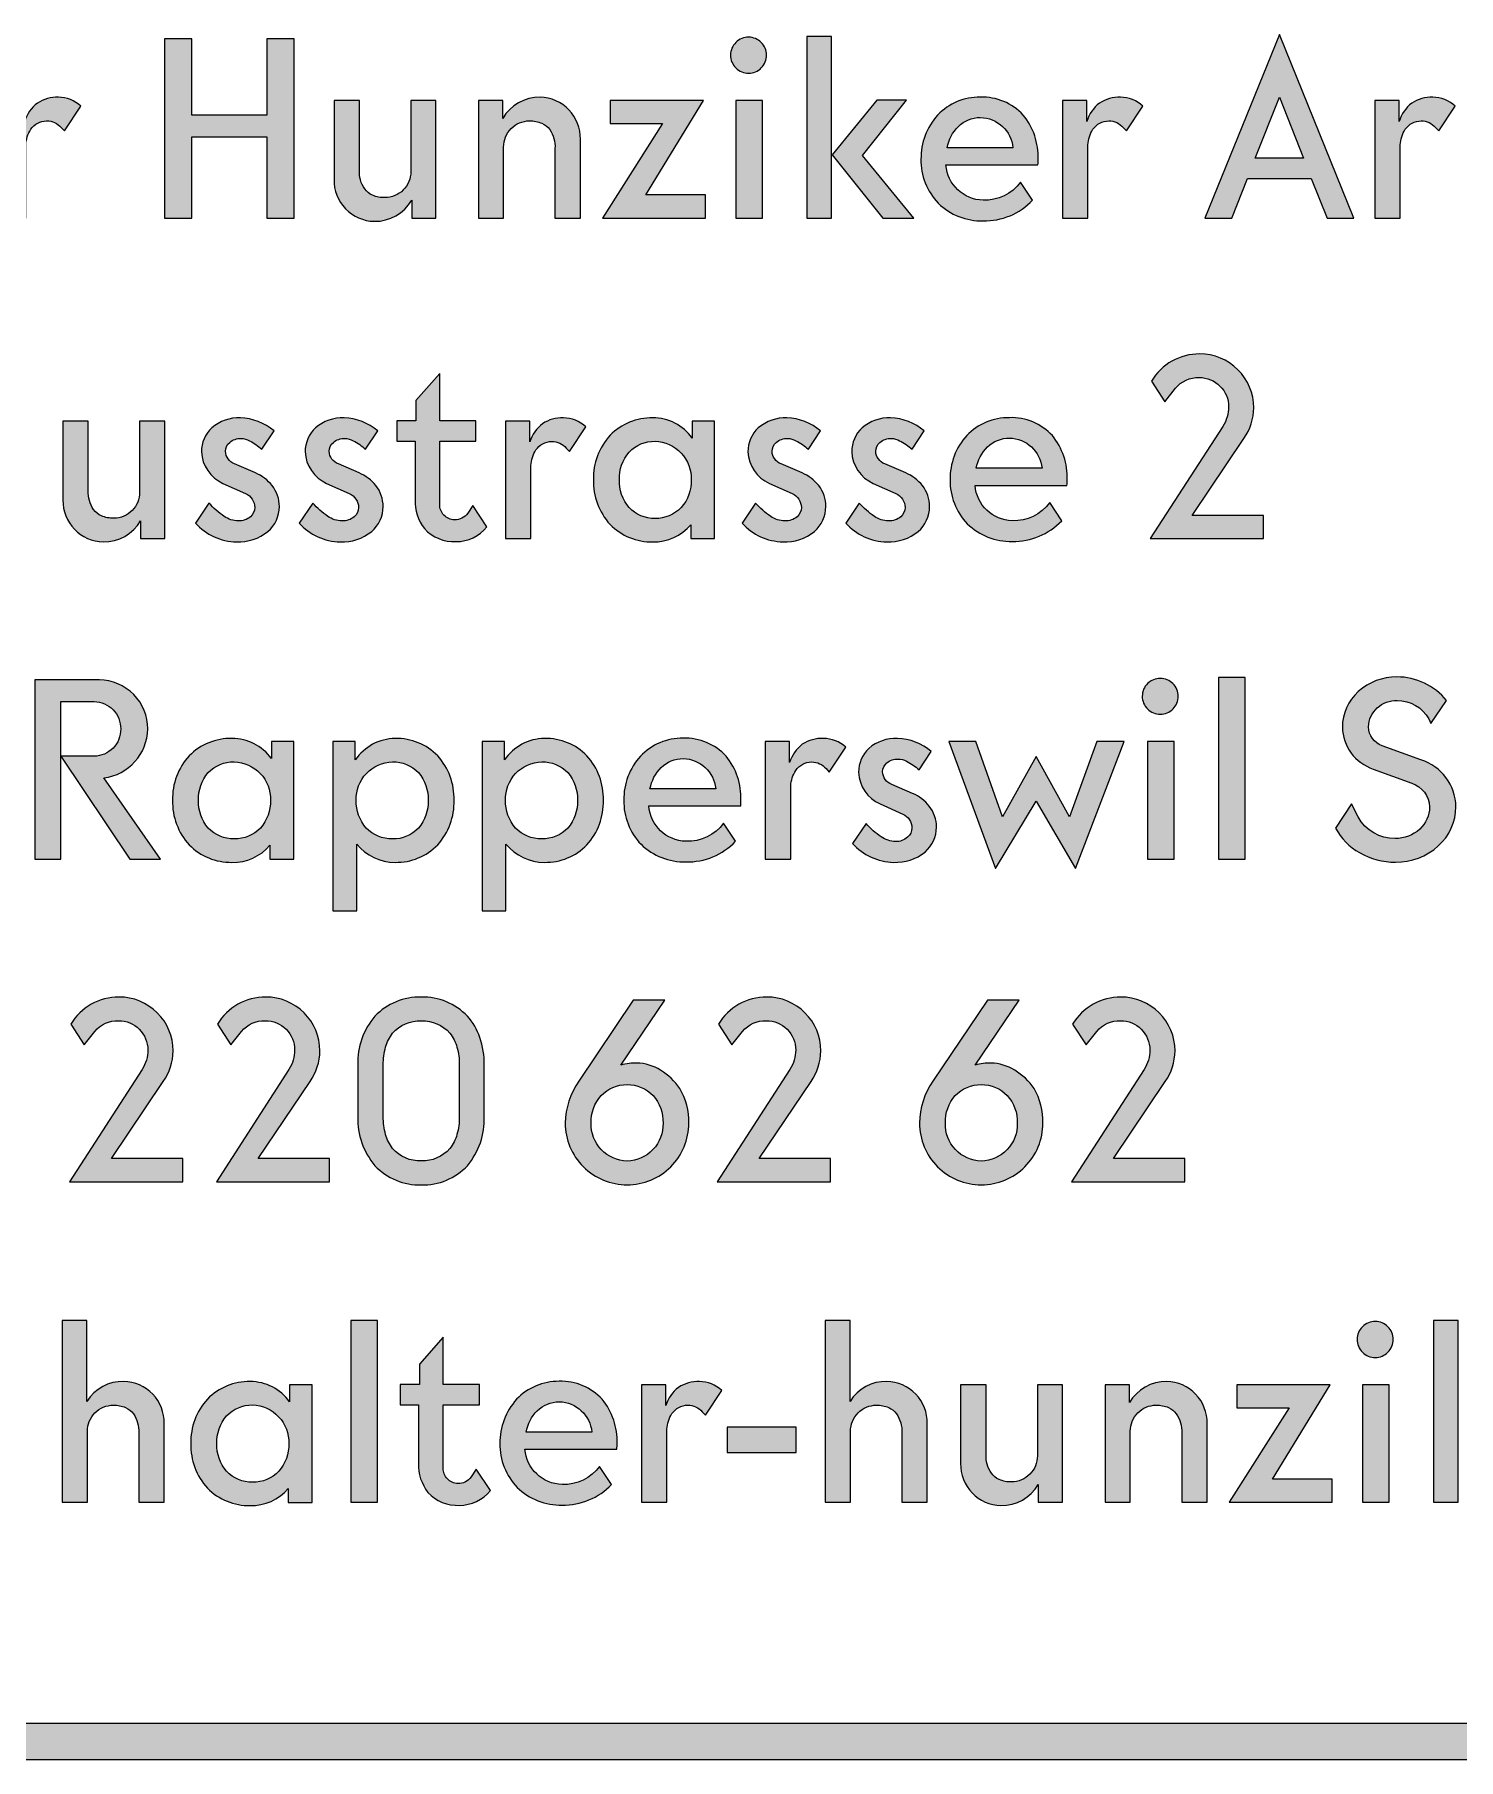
# Model space of a CAD drawing. Header units: metres. Extents: x -163 to 276, y -152 to 153.
# Drawn here: x 275.57568 to 275.59157, y -151.97822 to -151.95897 of the extents above; entities that cross this region are included whole.
import ezdxf

# ---------------------------------------------------------------- set-up
doc = ezdxf.new("R2010")
doc.units = ezdxf.units.M
doc.header["$MEASUREMENT"] = 0
doc.layers.add('P11_Plankopf_Ausführung_AF_4_800 Plankopf', color=7, linetype='Continuous')

msp = doc.modelspace()

# ---------------------------------------------------------------- hatches: boundary and pattern name
at = {"layer": 'P11_Plankopf_Ausführung_AF_4_800 Plankopf', "linetype": 'Continuous', "lineweight": 0, "true_color": 0x000000}
for points in [[(275.577436, -151.960117), (275.578272, -151.960117), (275.578272, -151.961022), (275.578576, -151.961022), (275.578576, -151.959022), (275.578272, -151.959022), (275.578272, -151.959874), (275.577436, -151.959874), (275.577436, -151.959022), (275.577131, -151.959022), (275.577131, -151.961022), (275.577436, -151.961022)], [(275.583649, -151.959004, 0.414214), (275.583447, -151.959203, 0.414214), (275.583649, -151.959405, 0.414214), (275.583848, -151.959203, 0.414214)], [(275.5843, -151.958994), (275.5843, -151.961022), (275.584574, -151.961022), (275.584574, -151.958994)], [(275.575977, -151.960012), (275.576013, -151.96005), (275.576197, -151.959774, 0.187644), (275.575946, -151.959674, 0.155851), (275.575712, -151.959739, 0.152626), (275.57557, -151.959943), (275.57557, -151.95971), (275.575299, -151.95971), (275.575299, -151.961022), (275.575583, -151.961022), (275.575583, -151.960206, -0.131458), (275.575639, -151.960031, -0.249553), (275.575815, -151.959937, -0.22316)], [(275.579306, -151.95971), (275.579022, -151.95971), (275.579022, -151.96059, 0.414214), (275.579472, -151.961058, 0.270121), (275.579889, -151.960822), (275.579889, -151.961022), (275.58016, -151.961022), (275.58016, -151.95971), (275.579879, -151.95971), (275.579879, -151.960503, -0.414214), (275.57959, -151.960794, -0.108134), (275.579452, -151.960767, -0.124421), (275.579365, -151.960697, -0.16261), (275.579306, -151.960487)], [(275.581488, -151.961022), (275.581772, -151.961022), (275.581772, -151.960142, 0.414214), (275.581322, -151.959674, 0.270121), (275.580905, -151.959909), (275.580905, -151.95971), (275.580634, -151.95971), (275.580634, -151.961022), (275.580915, -151.961022), (275.580915, -151.960229, -0.414214), (275.581204, -151.959937, -0.108134), (275.581341, -151.959964, -0.124421), (275.581429, -151.960034, -0.16261), (275.581488, -151.960244)], [(275.582103, -151.95971), (275.582103, -151.959968), (275.582689, -151.959968), (275.582018, -151.961022), (275.583169, -151.961022), (275.583169, -151.960764), (275.582502, -151.960764), (275.583146, -151.95971)], [(275.583805, -151.95971), (275.583506, -151.95971), (275.583506, -151.961022), (275.583805, -151.961022)], [(275.585492, -151.961022), (275.584919, -151.960324), (275.585412, -151.959707), (275.58508, -151.959707), (275.584581, -151.960316), (275.585146, -151.961022)], [(275.587829, -151.960012), (275.587865, -151.96005), (275.588049, -151.959774, 0.187644), (275.587798, -151.959674, 0.155851), (275.587564, -151.959739, 0.152626), (275.587422, -151.959943), (275.587422, -151.95971), (275.587151, -151.95971), (275.587151, -151.961022), (275.587435, -151.961022), (275.587435, -151.960206, -0.131458), (275.587491, -151.960031, -0.249553), (275.587668, -151.959937, -0.22316)], [(275.591314, -151.960012), (275.591349, -151.96005), (275.591534, -151.959774, 0.187644), (275.591283, -151.959674, 0.155934), (275.591049, -151.959739, 0.152543), (275.590907, -151.959943), (275.590907, -151.95971), (275.590636, -151.95971), (275.590636, -151.961022), (275.59092, -151.961022), (275.59092, -151.960206, -0.131458), (275.590976, -151.960031, -0.249553), (275.591153, -151.959937, -0.22316)], [(275.588143, -151.962842), (275.588294, -151.963072), (275.588411, -151.962921, -0.232908), (275.588677, -151.962801, -0.414214), (275.589005, -151.963128, -0.141578), (275.588941, -151.963346), (275.58813, -151.964599), (275.589393, -151.964599), (275.589393, -151.96434), (275.588598, -151.96434), (275.589176, -151.963481, 0.146167), (275.589286, -151.963139, 0.414214), (275.588682, -151.962538, 0.26675)], [(275.580729, -151.964466), (275.580571, -151.964228), (275.580515, -151.964315, -0.253234), (275.580366, -151.964389, -0.414214), (275.580202, -151.964218), (275.580202, -151.963512), (275.580606, -151.963512), (275.580606, -151.963284), (275.580202, -151.963284), (275.580202, -151.962755), (275.579936, -151.963057), (275.579936, -151.963284), (275.579722, -151.963284), (275.579722, -151.963512), (275.579926, -151.963512), (275.579926, -151.964164, 0.176378), (275.580031, -151.964487, 0.221643), (275.580384, -151.964632, 0.226725)], [(275.57628, -151.963287), (275.575997, -151.963287), (275.575997, -151.964167, 0.414214), (275.576447, -151.964635, 0.270121), (275.576864, -151.964399), (275.576864, -151.964599), (275.577135, -151.964599), (275.577135, -151.963287), (275.576853, -151.963287), (275.576853, -151.96408, -0.414214), (275.576565, -151.964371, -0.108134), (275.576427, -151.964345, -0.124421), (275.57634, -151.964275, -0.16261), (275.57628, -151.964064)], [(275.578217, -151.963602), (275.578353, -151.963397, 0.166782), (275.577977, -151.963251, 0.18799), (275.577658, -151.963363, 0.20988), (275.577543, -151.963629, 0.286632), (275.577783, -151.963982), (275.578036, -151.964095, -0.289768), (275.578138, -151.964251, -0.211326), (275.57809, -151.964354, -0.186557), (275.577954, -151.964402, -0.143468), (275.577796, -151.964351, -0.058915), (275.577627, -151.964202), (275.577476, -151.964425, 0.206126), (275.577934, -151.964635, 0.180546), (275.578285, -151.964519, 0.217409), (275.578412, -151.964241, 0.167634), (275.578333, -151.964007, 0.118721), (275.578146, -151.963865), (275.577913, -151.963765, -0.306678), (275.577811, -151.963624, -0.21499), (275.577858, -151.963525, -0.182933), (275.577985, -151.963481, -0.11298), (275.578078, -151.963506, -0.062598)], [(275.579375, -151.963602), (275.579511, -151.963397, 0.166782), (275.579135, -151.963251, 0.187917), (275.578816, -151.963363, 0.209954), (275.5787, -151.963629, 0.286632), (275.57894, -151.963982), (275.579193, -151.964095, -0.289768), (275.579296, -151.964251, -0.21115), (275.579248, -151.964354, -0.186732), (275.579112, -151.964402, -0.143468), (275.578954, -151.964351, -0.058915), (275.578784, -151.964202), (275.578633, -151.964425, 0.206126), (275.579091, -151.964635, 0.180546), (275.579443, -151.964519, 0.217409), (275.57957, -151.964241, 0.167744), (275.57949, -151.964007, 0.118383), (275.579303, -151.963865), (275.579071, -151.963765, -0.307304), (275.578968, -151.963624, -0.215358), (275.579015, -151.963525, -0.18257), (275.579142, -151.963481, -0.11298), (275.579236, -151.963506, -0.062598)], [(275.581613, -151.963589), (275.581649, -151.963627), (275.581833, -151.963351, 0.187644), (275.581582, -151.963251, 0.155967), (275.581349, -151.963316, 0.152661), (275.581207, -151.96352), (275.581207, -151.963287), (275.580936, -151.963287), (275.580936, -151.964599), (275.581219, -151.964599), (275.581219, -151.963783, -0.131458), (275.581275, -151.963609, -0.249553), (275.581452, -151.963515, -0.222012)], [(275.584316, -151.963602), (275.584452, -151.963397, 0.166782), (275.584076, -151.963251, 0.18799), (275.583757, -151.963363, 0.20988), (275.583641, -151.963629, 0.286632), (275.583882, -151.963982), (275.584135, -151.964095, -0.289768), (275.584237, -151.964251, -0.21115), (275.584189, -151.964354, -0.186732), (275.584053, -151.964402, -0.143468), (275.583895, -151.964351, -0.058915), (275.583726, -151.964202), (275.583575, -151.964425, 0.206126), (275.584032, -151.964635, 0.180678), (275.584384, -151.964519, 0.217275), (275.58451, -151.964241, 0.167525), (275.584431, -151.964007, 0.118599), (275.584245, -151.963865), (275.584012, -151.963765, -0.306678), (275.58391, -151.963624, -0.215174), (275.583956, -151.963525, -0.182751), (275.584084, -151.963481, -0.11298), (275.584177, -151.963506, -0.062598)], [(275.585474, -151.963602), (275.585609, -151.963397, 0.166782), (275.585233, -151.963251, 0.18799), (275.584914, -151.963363, 0.20988), (275.584799, -151.963629, 0.286632), (275.585039, -151.963982), (275.585292, -151.964095, -0.289768), (275.585394, -151.964251, -0.211326), (275.585346, -151.964354, -0.186557), (275.58521, -151.964402, -0.143468), (275.585052, -151.964351, -0.058915), (275.584883, -151.964202), (275.584732, -151.964425, 0.206126), (275.58519, -151.964635, 0.180546), (275.585541, -151.964519, 0.217409), (275.585668, -151.964241, 0.167634), (275.585589, -151.964007, 0.118721), (275.585402, -151.963865), (275.585169, -151.963765, -0.306678), (275.585067, -151.963624, -0.21499), (275.585114, -151.963525, -0.182933), (275.585241, -151.963481, -0.112868), (275.585334, -151.963506, -0.062335)], [(275.575683, -151.966176), (275.575683, -151.968176), (275.575972, -151.968176), (275.575972, -151.967027), (275.575972, -151.966418), (275.576345, -151.966418, -0.414214), (275.576642, -151.966723, -0.414214), (275.576345, -151.967027), (275.575972, -151.967027), (275.576744, -151.968176), (275.577086, -151.968176), (275.576453, -151.967268, 0.375543), (275.576943, -151.966723, 0.414214), (275.576404, -151.966176)], [(275.588243, -151.966158, 0.414214), (275.588041, -151.966357, 0.414214), (275.588243, -151.966559, 0.414214), (275.588442, -151.966357, 0.414214)], [(275.589188, -151.968176), (275.589188, -151.966148), (275.588891, -151.966148), (275.588891, -151.968176)], [(275.59045, -151.967705), (275.590376, -151.967559), (275.590197, -151.967828, 0.141237), (275.590467, -151.968103, 0.131606), (275.590867, -151.968209, 0.187138), (275.591344, -151.968028, 0.21074), (275.591542, -151.96759, 0.31937), (275.591151, -151.967066), (275.590719, -151.96691, -0.315543), (275.590565, -151.9667, -0.414214), (275.590885, -151.966406, -0.277737), (275.591238, -151.96661), (275.591263, -151.966661), (275.591437, -151.966406, 0.227279), (275.590882, -151.966142, 0.188014), (275.590452, -151.966306, 0.209856), (275.590274, -151.966703, 0.316005), (275.590619, -151.96717), (275.591049, -151.967329, -0.31538), (275.591248, -151.967592, -0.208225), (275.591137, -151.967841, -0.189633), (275.590864, -151.967945, -0.276228)], [(275.584513, -151.967165), (275.584549, -151.967204), (275.584733, -151.966927, 0.187644), (275.584482, -151.966828, 0.155967), (275.584248, -151.966893, 0.152661), (275.584106, -151.967096), (275.584106, -151.966864), (275.583835, -151.966864), (275.583835, -151.968176), (275.584119, -151.968176), (275.584119, -151.96736, -0.130516), (275.584175, -151.967185, -0.249698), (275.584352, -151.967091, -0.22316)], [(275.58555, -151.967178), (275.585686, -151.966973, 0.166782), (275.58531, -151.966828, 0.187923), (275.584991, -151.966939, 0.209948), (275.584875, -151.967206, 0.286062), (275.585115, -151.967559), (275.585369, -151.967672, -0.289768), (275.585471, -151.967828, -0.211697), (275.585423, -151.967931, -0.18619), (275.585287, -151.967979, -0.143468), (275.585129, -151.967928, -0.058915), (275.584959, -151.967779), (275.584808, -151.968001, 0.206126), (275.585266, -151.968211, 0.180546), (275.585618, -151.968096, 0.217409), (275.585745, -151.967818, 0.167634), (275.585665, -151.967583, 0.118721), (275.585479, -151.967441), (275.585246, -151.967342, -0.306678), (275.585144, -151.967201, -0.21499), (275.58519, -151.967102, -0.182933), (275.585317, -151.967058, -0.11298), (275.585411, -151.967082, -0.062598)], [(275.586403, -151.96828), (275.586856, -151.967528), (275.587298, -151.968278), (275.587841, -151.966861), (275.587534, -151.966861), (275.587229, -151.967705), (275.586859, -151.96703), (275.586482, -151.967705), (275.586183, -151.966861), (275.585882, -151.966861)], [(275.588399, -151.966864), (275.588099, -151.966864), (275.588099, -151.968176), (275.588399, -151.968176)], [(275.576084, -151.970018), (275.576234, -151.970249), (275.576352, -151.970098, -0.233646), (275.576618, -151.969978, -0.414214), (275.576945, -151.970305, -0.141244), (275.576882, -151.970522), (275.576071, -151.971776), (275.577334, -151.971776), (275.577334, -151.971517), (275.576539, -151.971517), (275.577117, -151.970658, 0.146706), (275.577227, -151.970315, 0.414214), (275.576623, -151.969714, 0.266381)], [(275.577721, -151.970018), (275.577872, -151.970249), (275.57799, -151.970098, -0.232908), (275.578256, -151.969978, -0.414214), (275.578583, -151.970305, -0.142147), (275.578519, -151.970522), (275.577709, -151.971776), (275.578972, -151.971776), (275.578972, -151.971517), (275.578177, -151.971517), (275.578755, -151.970658, 0.145884), (275.578865, -151.970315, 0.414214), (275.578261, -151.969714, 0.26675)], [(275.583312, -151.970018), (275.583463, -151.970249), (275.58358, -151.970098, -0.232908), (275.583846, -151.969978, -0.414214), (275.584174, -151.970305, -0.142147), (275.584109, -151.970522), (275.583299, -151.971776), (275.584562, -151.971776), (275.584562, -151.971517), (275.583767, -151.971517), (275.584345, -151.970658, 0.146706), (275.584455, -151.970315, 0.414214), (275.583851, -151.969714, 0.26675)], [(275.587264, -151.970018), (275.587415, -151.970249), (275.587533, -151.970098, -0.232908), (275.587799, -151.969978, -0.414214), (275.588126, -151.970305, -0.142147), (275.588062, -151.970522), (275.587251, -151.971776), (275.588515, -151.971776), (275.588515, -151.971517), (275.587719, -151.971517), (275.588298, -151.970658, 0.145884), (275.588407, -151.970315, 0.414214), (275.587804, -151.969714, 0.26675)], [(275.576843, -151.975352), (275.577127, -151.975352), (275.577127, -151.974473, 0.414214), (275.576677, -151.974004, 0.269017), (275.576265, -151.974227), (275.576265, -151.973325), (275.575989, -151.973325), (275.575989, -151.975352), (275.57627, -151.975352), (275.57627, -151.97456, -0.414214), (275.576559, -151.974268, -0.108134), (275.576696, -151.974295, -0.124421), (275.576784, -151.974365, -0.16261), (275.576843, -151.974575)], [(275.579211, -151.975352), (275.579507, -151.975352), (275.579507, -151.973324), (275.579211, -151.973324)], [(275.585359, -151.975352), (275.585642, -151.975352), (275.585642, -151.974473, 0.414214), (275.585192, -151.974004, 0.269017), (275.584781, -151.974227), (275.584781, -151.973325), (275.584504, -151.973325), (275.584504, -151.975352), (275.584786, -151.975352), (275.584786, -151.97456, -0.414214), (275.585075, -151.974268, -0.108134), (275.585212, -151.974295, -0.124421), (275.585299, -151.974365, -0.16261), (275.585359, -151.974575)], [(275.590641, -151.973335, 0.414214), (275.590439, -151.973534, 0.414214), (275.590641, -151.973736, 0.414214), (275.590841, -151.973534, 0.414214)], [(275.591293, -151.973325), (275.591293, -151.975352), (275.591566, -151.975352), (275.591566, -151.973325)], [(275.580767, -151.97522), (275.580609, -151.974982), (275.580553, -151.975069, -0.254043), (275.580404, -151.975143, -0.414214), (275.580241, -151.974972), (275.580241, -151.974266), (275.580645, -151.974266), (275.580645, -151.974038), (275.580241, -151.974038), (275.580241, -151.973509), (275.579975, -151.973811), (275.579975, -151.974038), (275.57976, -151.974038), (275.57976, -151.974266), (275.579965, -151.974266), (275.579965, -151.974918, 0.176168), (275.58007, -151.975241, 0.221856), (275.580422, -151.975386, 0.226318)], [(275.58313, -151.974342), (275.583166, -151.974381), (275.58335, -151.974105, 0.188362), (275.5831, -151.974005, 0.155934), (275.582866, -151.97407, 0.152543), (275.582724, -151.974273), (275.582724, -151.974041), (275.582453, -151.974041), (275.582453, -151.975352), (275.582737, -151.975352), (275.582737, -151.974537, -0.131458), (275.582793, -151.974362, -0.249553), (275.582969, -151.974268, -0.22316)], [(275.586298, -151.974041), (275.586014, -151.974041), (275.586014, -151.97492, 0.414214), (275.586464, -151.975388, 0.270121), (275.586881, -151.975153), (275.586881, -151.975352), (275.587152, -151.975352), (275.587152, -151.974041), (275.586871, -151.974041), (275.586871, -151.974833, -0.414214), (275.586582, -151.975125, -0.108259), (275.586445, -151.975098, -0.124415), (275.586358, -151.975028, -0.162489), (275.586298, -151.974818)], [(275.588481, -151.975352), (275.588765, -151.975352), (275.588765, -151.974473, 0.414214), (275.588315, -151.974004, 0.270121), (275.587898, -151.97424), (275.587898, -151.974041), (275.587626, -151.974041), (275.587626, -151.975352), (275.587908, -151.975352), (275.587908, -151.97456, -0.414214), (275.588197, -151.974268, -0.108176), (275.588334, -151.974295, -0.12426), (275.588421, -151.974365, -0.16273), (275.588481, -151.974575)], [(275.589095, -151.974041), (275.589095, -151.974299), (275.589681, -151.974299), (275.589011, -151.975352), (275.590162, -151.975352), (275.590162, -151.975094), (275.589494, -151.975094), (275.590139, -151.974041)], [(275.590797, -151.974041), (275.590498, -151.974041), (275.590498, -151.975352), (275.590797, -151.975352)], [(275.583411, -151.974798), (275.584178, -151.974798), (275.584178, -151.974514), (275.583411, -151.974514)], [(275.409651, -151.977822), (275.409651, -151.978222), (275.607651, -151.978222), (275.607651, -151.977822)]]:
    msp.add_hatch(color=18, dxfattribs=at).paths.add_polyline_path(points)
h = msp.add_hatch(color=18, dxfattribs=at)
h.paths.add_polyline_path([(275.589572, -151.958973), (275.588741, -151.961022), (275.589039, -151.961022), (275.589214, -151.96058), (275.589927, -151.96058), (275.590104, -151.961022), (275.590403, -151.961022)])
h.paths.add_polyline_path([(275.58984, -151.960354), (275.5893, -151.960354), (275.589572, -151.959672)], flags=0)
h = msp.add_hatch(color=18, dxfattribs=at)
h.paths.add_polyline_path([(275.585572, -151.960365, 0.197872), (275.585764, -151.960856, 0.199953), (275.586265, -151.961053, 0.211466), (275.586818, -151.960822), (275.586684, -151.96062, -0.249934), (275.586265, -151.960822, -0.386669), (275.585851, -151.960429), (275.586877, -151.960429, 0.029015), (275.586879, -151.960365, 0.181611), (275.586713, -151.959872, 0.216329), (275.586234, -151.959672, 0.207168), (275.585758, -151.959872, 0.190683)])
h.paths.add_polyline_path([(275.585864, -151.960237, -0.149671), (275.585989, -151.959999, -0.195533), (275.586234, -151.959899, -0.379013), (275.586598, -151.960237)], flags=0)
h = msp.add_hatch(color=18, dxfattribs=at)
h.paths.add_polyline_path([(275.581916, -151.963942, 0.192692), (275.582102, -151.96444, 0.205147), (275.582579, -151.964635, 0.227993), (275.583003, -151.964443), (275.583003, -151.964599), (275.583269, -151.964599), (275.583269, -151.963287), (275.583019, -151.963287), (275.583019, -151.963476, 0.241965), (275.582579, -151.963251, 0.204786), (275.582102, -151.963446, 0.193052)])
h.paths.add_polyline_path([(275.582315, -151.964252, -0.186403), (275.582206, -151.963942, -0.186976), (275.582315, -151.963634, -0.210904), (275.582604, -151.963512, -0.414214), (275.583008, -151.963942, -0.188745), (275.582897, -151.964252, -0.209119), (275.582604, -151.964374, -0.211482)], flags=0)
h = msp.add_hatch(color=18, dxfattribs=at)
h.paths.add_polyline_path([(275.585897, -151.963942, 0.197872), (275.586089, -151.964433, 0.199953), (275.58659, -151.96463, 0.211466), (275.587142, -151.964399), (275.587009, -151.964197, -0.249437), (275.58659, -151.964399, -0.386712), (275.586176, -151.964006), (275.587201, -151.964006, 0.033117), (275.587204, -151.963942, 0.181611), (275.587038, -151.963449, 0.216329), (275.586559, -151.963249, 0.207073), (275.586082, -151.963449, 0.190777)])
h.paths.add_polyline_path([(275.586189, -151.963814, -0.149218), (275.586314, -151.963576, -0.195533), (275.586559, -151.963476, -0.378499), (275.586923, -151.963814)], flags=0)
h = msp.add_hatch(color=18, dxfattribs=at)
h.paths.add_polyline_path([(275.57722, -151.967518, 0.192737), (275.577406, -151.968016, 0.205102), (275.577883, -151.968211, 0.227993), (275.578307, -151.96802), (275.578307, -151.968176), (275.578573, -151.968176), (275.578573, -151.966864), (275.578323, -151.966864), (275.578323, -151.967053, 0.241965), (275.577883, -151.966828, 0.204786), (275.577406, -151.967022, 0.193052)])
h.paths.add_polyline_path([(275.577619, -151.967828, -0.186403), (275.57751, -151.967518, -0.186976), (275.577619, -151.96721, -0.210904), (275.577908, -151.967089, -0.414214), (275.578313, -151.967518, -0.188745), (275.578201, -151.967828, -0.209119), (275.577908, -151.96795, -0.211482)], flags=0)
h = msp.add_hatch(color=18, dxfattribs=at)
h.paths.add_polyline_path([(275.579009, -151.968751), (275.579275, -151.968751), (275.579275, -151.968007, 0.226665), (275.579705, -151.968211, 0.206626), (275.580179, -151.968016, 0.191222), (275.580362, -151.967518, 0.191536), (275.580179, -151.967022, 0.206309), (275.579705, -151.966828, 0.244417), (275.57926, -151.967068), (275.57926, -151.966864), (275.579009, -151.966864)])
h.paths.add_polyline_path([(275.57927, -151.967518, -0.414214), (275.579674, -151.967089, -0.211461), (275.579965, -151.96721, -0.186424), (275.580073, -151.967518, -0.185851), (275.579965, -151.967828, -0.212039), (275.579674, -151.96795, -0.208963), (275.579382, -151.967828, -0.1889)], flags=0)
h = msp.add_hatch(color=18, dxfattribs=at)
h.paths.add_polyline_path([(275.580675, -151.968751), (275.580941, -151.968751), (275.580941, -151.968007, 0.226301), (275.581371, -151.968211, 0.206626), (275.581845, -151.968016, 0.191222), (275.582028, -151.967518, 0.191536), (275.581845, -151.967022, 0.206309), (275.581371, -151.966828, 0.244417), (275.580925, -151.967068), (275.580925, -151.966864), (275.580675, -151.966864)])
h.paths.add_polyline_path([(275.580936, -151.967518, -0.414214), (275.58134, -151.967089, -0.211461), (275.58163, -151.96721, -0.186424), (275.581739, -151.967518, -0.185851), (275.58163, -151.967828, -0.212039), (275.58134, -151.96795, -0.208963), (275.581048, -151.967828, -0.1889)], flags=0)
h = msp.add_hatch(color=18, dxfattribs=at)
h.paths.add_polyline_path([(275.582256, -151.967518, 0.197872), (275.582448, -151.96801, 0.199953), (275.582949, -151.968206, 0.21112), (275.583502, -151.967976), (275.583369, -151.967774, -0.249934), (275.582949, -151.967976, -0.386712), (275.582535, -151.967582), (275.583561, -151.967582, 0.029015), (275.583563, -151.967518, 0.181611), (275.583397, -151.967026, 0.216329), (275.582919, -151.966825, 0.207168), (275.582442, -151.967026, 0.190683)])
h.paths.add_polyline_path([(275.582548, -151.96739, -0.149488), (275.582673, -151.967153, -0.195623), (275.582919, -151.967053, -0.379013), (275.583282, -151.96739)], flags=0)
h = msp.add_hatch(color=18, dxfattribs=at)
h.paths.add_polyline_path([(275.579479, -151.969927, 0.187606), (275.579287, -151.970471), (275.579287, -151.971049, 0.186424), (275.579479, -151.971596, 0.21146), (275.579996, -151.971811, 0.212547), (275.58051, -151.971596, 0.185349), (275.580699, -151.971049), (275.580699, -151.970471, 0.084497), (275.58065, -151.970166, 0.100449), (275.58051, -151.969927, 0.211354), (275.579996, -151.969714, 0.210267)])
h.paths.add_polyline_path([(275.579572, -151.970471, -0.071218), (275.579598, -151.970273, -0.099689), (275.579676, -151.970117, -0.225973), (275.579996, -151.96998, -0.225351), (275.580315, -151.970117, -0.099456), (275.580394, -151.970273, -0.072045), (275.58042, -151.970471), (275.58042, -151.971049, -0.071752), (275.580394, -151.971248, -0.098781), (275.580315, -151.971404, -0.226359), (275.579996, -151.971543, -0.22698), (275.579676, -151.971404, -0.099013), (275.579598, -151.971248, -0.070929), (275.579572, -151.971049)], flags=0)
h = msp.add_hatch(color=18, dxfattribs=at)
h.paths.add_polyline_path([(275.581602, -151.971121, 0.414214), (275.582293, -151.971809, 0.414214), (275.582981, -151.971121, 0.140225), (275.582881, -151.970735, 0.110349), (275.582666, -151.970531, 0.135782), (275.5824, -151.970451, 0.027782), (275.582315, -151.970455, 0.073194), (275.582224, -151.970476), (275.582715, -151.969748), (275.582362, -151.969748), (275.581753, -151.970653, 0.148979)])
h.paths.add_polyline_path([(275.582293, -151.971545, -0.414214), (275.581891, -151.971121, -0.188698), (275.582003, -151.970813, -0.209167), (275.582293, -151.970691, -0.20901), (275.582583, -151.970813, -0.188854), (275.582694, -151.971121, -0.414214)], flags=0)
h = msp.add_hatch(color=18, dxfattribs=at)
h.paths.add_polyline_path([(275.585555, -151.971121, 0.414214), (275.586245, -151.971809, 0.414214), (275.586933, -151.971121, 0.140225), (275.586834, -151.970735, 0.110462), (275.586618, -151.970531, 0.135668), (275.586353, -151.970451, 0.027819), (275.586267, -151.970455, 0.072582), (275.586176, -151.970476), (275.586667, -151.969748), (275.586315, -151.969748), (275.585706, -151.970653, 0.149524)])
h.paths.add_polyline_path([(275.586245, -151.971545, -0.414214), (275.585844, -151.971121, -0.188854), (275.585955, -151.970813, -0.20901), (275.586245, -151.970691, -0.20901), (275.586535, -151.970813, -0.188854), (275.586647, -151.971121, -0.414214)], flags=0)
h = msp.add_hatch(color=18, dxfattribs=at)
h.paths.add_polyline_path([(275.577424, -151.974696, 0.192782), (275.57761, -151.975194, 0.205057), (275.578087, -151.975389, 0.227993), (275.578511, -151.975197), (275.578511, -151.975353), (275.578777, -151.975353), (275.578777, -151.974041), (275.578527, -151.974041), (275.578527, -151.97423, 0.241617), (275.578087, -151.974005, 0.204831), (275.57761, -151.9742, 0.193007)])
h.paths.add_polyline_path([(275.577823, -151.975006, -0.186553), (275.577714, -151.974696, -0.186983), (275.577823, -151.974388, -0.210897), (275.578113, -151.974266, -0.414214), (275.578517, -151.974696, -0.188972), (275.578405, -151.975006, -0.208891), (275.578113, -151.975128, -0.21133)], flags=0)
h = msp.add_hatch(color=18, dxfattribs=at)
h.paths.add_polyline_path([(275.580874, -151.974696, 0.198008), (275.581066, -151.975187, 0.199817), (275.581567, -151.975383, 0.211466), (275.582119, -151.975153), (275.581986, -151.974951, -0.249934), (275.581567, -151.975153, -0.386669), (275.581153, -151.974759), (275.582178, -151.974759, 0.029015), (275.582181, -151.974696, 0.181617), (275.582015, -151.974203, 0.216323), (275.581536, -151.974002, 0.207117), (275.581059, -151.974203, 0.190733)])
h.paths.add_polyline_path([(275.581166, -151.974568, -0.149671), (275.58129, -151.97433, -0.195533), (275.581536, -151.97423, -0.379013), (275.581899, -151.974568)], flags=0)

# ---------------------------------------------------------------- linework, layer by layer
at = {"layer": 'P11_Plankopf_Ausführung_AF_4_800 Plankopf', "color": 7, "linetype": 'Continuous', "lineweight": 13, "ltscale": 1000, "flags": 128}
for points in [[(275.577436, -151.960117), (275.578272, -151.960117), (275.578272, -151.961022), (275.578576, -151.961022), (275.578576, -151.959022), (275.578272, -151.959022), (275.578272, -151.959874), (275.577436, -151.959874), (275.577436, -151.959022), (275.577131, -151.959022), (275.577131, -151.961022), (275.577436, -151.961022)], [(275.5843, -151.958994), (275.5843, -151.961022), (275.584574, -151.961022), (275.584574, -151.958994)], [(275.589572, -151.958973), (275.588741, -151.961022), (275.589039, -151.961022), (275.589214, -151.96058), (275.589927, -151.96058), (275.590104, -151.961022), (275.590403, -151.961022)], [(275.582103, -151.95971), (275.582103, -151.959968), (275.582689, -151.959968), (275.582018, -151.961022), (275.583169, -151.961022), (275.583169, -151.960764), (275.582502, -151.960764), (275.583146, -151.95971)], [(275.583805, -151.95971), (275.583506, -151.95971), (275.583506, -151.961022), (275.583805, -151.961022)], [(275.585492, -151.961022), (275.584919, -151.960324), (275.585412, -151.959707), (275.58508, -151.959707), (275.584581, -151.960316), (275.585146, -151.961022)], [(275.58984, -151.960354), (275.5893, -151.960354), (275.589572, -151.959672)], [(275.589188, -151.968176), (275.589188, -151.966148), (275.588891, -151.966148), (275.588891, -151.968176)], [(275.586403, -151.96828), (275.586856, -151.967528), (275.587298, -151.968278), (275.587841, -151.966861), (275.587534, -151.966861), (275.587229, -151.967705), (275.586859, -151.96703), (275.586482, -151.967705), (275.586183, -151.966861), (275.585882, -151.966861)], [(275.588399, -151.966864), (275.588099, -151.966864), (275.588099, -151.968176), (275.588399, -151.968176)], [(275.579211, -151.975352), (275.579507, -151.975352), (275.579507, -151.973324), (275.579211, -151.973324)], [(275.591293, -151.973325), (275.591293, -151.975352), (275.591566, -151.975352), (275.591566, -151.973325)], [(275.589095, -151.974041), (275.589095, -151.974299), (275.589681, -151.974299), (275.589011, -151.975352), (275.590162, -151.975352), (275.590162, -151.975094), (275.589494, -151.975094), (275.590139, -151.974041)], [(275.590797, -151.974041), (275.590498, -151.974041), (275.590498, -151.975352), (275.590797, -151.975352)], [(275.583411, -151.974798), (275.584178, -151.974798), (275.584178, -151.974514), (275.583411, -151.974514)], [(275.409651, -151.977822), (275.409651, -151.978222), (275.607651, -151.978222), (275.607651, -151.977822)]]:
    msp.add_lwpolyline(points, close=True, dxfattribs=at)
for points in [[(275.583649, -151.959004, 0.414214), (275.583447, -151.959203, 0.414214), (275.583649, -151.959405, 0.414214), (275.583848, -151.959203, 0.414214)], [(275.575977, -151.960012), (275.576013, -151.96005), (275.576197, -151.959774, 0.187644), (275.575946, -151.959674, 0.155851), (275.575712, -151.959739, 0.152626), (275.57557, -151.959943), (275.57557, -151.95971), (275.575299, -151.95971), (275.575299, -151.961022), (275.575583, -151.961022), (275.575583, -151.960206, -0.131458), (275.575639, -151.960031, -0.249553), (275.575815, -151.959937, -0.22316)], [(275.579306, -151.95971), (275.579022, -151.95971), (275.579022, -151.96059, 0.414214), (275.579472, -151.961058, 0.270121), (275.579889, -151.960822), (275.579889, -151.961022), (275.58016, -151.961022), (275.58016, -151.95971), (275.579879, -151.95971), (275.579879, -151.960503, -0.414214), (275.57959, -151.960794, -0.108134), (275.579452, -151.960767, -0.124421), (275.579365, -151.960697, -0.16261), (275.579306, -151.960487)], [(275.581488, -151.961022), (275.581772, -151.961022), (275.581772, -151.960142, 0.414214), (275.581322, -151.959674, 0.270121), (275.580905, -151.959909), (275.580905, -151.95971), (275.580634, -151.95971), (275.580634, -151.961022), (275.580915, -151.961022), (275.580915, -151.960229, -0.414214), (275.581204, -151.959937, -0.108134), (275.581341, -151.959964, -0.124421), (275.581429, -151.960034, -0.16261), (275.581488, -151.960244)], [(275.585572, -151.960365, 0.197872), (275.585764, -151.960856, 0.199953), (275.586265, -151.961053, 0.211466), (275.586818, -151.960822), (275.586684, -151.96062, -0.249934), (275.586265, -151.960822, -0.386669), (275.585851, -151.960429), (275.586877, -151.960429, 0.029015), (275.586879, -151.960365, 0.181611), (275.586713, -151.959872, 0.216329), (275.586234, -151.959672, 0.207168), (275.585758, -151.959872, 0.190683)], [(275.587829, -151.960012), (275.587865, -151.96005), (275.588049, -151.959774, 0.187644), (275.587798, -151.959674, 0.155851), (275.587564, -151.959739, 0.152626), (275.587422, -151.959943), (275.587422, -151.95971), (275.587151, -151.95971), (275.587151, -151.961022), (275.587435, -151.961022), (275.587435, -151.960206, -0.131458), (275.587491, -151.960031, -0.249553), (275.587668, -151.959937, -0.22316)], [(275.591314, -151.960012), (275.591349, -151.96005), (275.591534, -151.959774, 0.187644), (275.591283, -151.959674, 0.155934), (275.591049, -151.959739, 0.152543), (275.590907, -151.959943), (275.590907, -151.95971), (275.590636, -151.95971), (275.590636, -151.961022), (275.59092, -151.961022), (275.59092, -151.960206, -0.131458), (275.590976, -151.960031, -0.249553), (275.591153, -151.959937, -0.22316)], [(275.585864, -151.960237, -0.149671), (275.585989, -151.959999, -0.195533), (275.586234, -151.959899, -0.379013), (275.586598, -151.960237)], [(275.588143, -151.962842), (275.588294, -151.963072), (275.588411, -151.962921, -0.232908), (275.588677, -151.962801, -0.414214), (275.589005, -151.963128, -0.141578), (275.588941, -151.963346), (275.58813, -151.964599), (275.589393, -151.964599), (275.589393, -151.96434), (275.588598, -151.96434), (275.589176, -151.963481, 0.146167), (275.589286, -151.963139, 0.414214), (275.588682, -151.962538, 0.26675)], [(275.580729, -151.964466), (275.580571, -151.964228), (275.580515, -151.964315, -0.253234), (275.580366, -151.964389, -0.414214), (275.580202, -151.964218), (275.580202, -151.963512), (275.580606, -151.963512), (275.580606, -151.963284), (275.580202, -151.963284), (275.580202, -151.962755), (275.579936, -151.963057), (275.579936, -151.963284), (275.579722, -151.963284), (275.579722, -151.963512), (275.579926, -151.963512), (275.579926, -151.964164, 0.176378), (275.580031, -151.964487, 0.221643), (275.580384, -151.964632, 0.226725)], [(275.57628, -151.963287), (275.575997, -151.963287), (275.575997, -151.964167, 0.414214), (275.576447, -151.964635, 0.270121), (275.576864, -151.964399), (275.576864, -151.964599), (275.577135, -151.964599), (275.577135, -151.963287), (275.576853, -151.963287), (275.576853, -151.96408, -0.414214), (275.576565, -151.964371, -0.108134), (275.576427, -151.964345, -0.124421), (275.57634, -151.964275, -0.16261), (275.57628, -151.964064)], [(275.578217, -151.963602), (275.578353, -151.963397, 0.166782), (275.577977, -151.963251, 0.18799), (275.577658, -151.963363, 0.20988), (275.577543, -151.963629, 0.286632), (275.577783, -151.963982), (275.578036, -151.964095, -0.289768), (275.578138, -151.964251, -0.211326), (275.57809, -151.964354, -0.186557), (275.577954, -151.964402, -0.143468), (275.577796, -151.964351, -0.058915), (275.577627, -151.964202), (275.577476, -151.964425, 0.206126), (275.577934, -151.964635, 0.180546), (275.578285, -151.964519, 0.217409), (275.578412, -151.964241, 0.167634), (275.578333, -151.964007, 0.118721), (275.578146, -151.963865), (275.577913, -151.963765, -0.306678), (275.577811, -151.963624, -0.21499), (275.577858, -151.963525, -0.182933), (275.577985, -151.963481, -0.11298), (275.578078, -151.963506, -0.062598)], [(275.579375, -151.963602), (275.579511, -151.963397, 0.166782), (275.579135, -151.963251, 0.187917), (275.578816, -151.963363, 0.209954), (275.5787, -151.963629, 0.286632), (275.57894, -151.963982), (275.579193, -151.964095, -0.289768), (275.579296, -151.964251, -0.21115), (275.579248, -151.964354, -0.186732), (275.579112, -151.964402, -0.143468), (275.578954, -151.964351, -0.058915), (275.578784, -151.964202), (275.578633, -151.964425, 0.206126), (275.579091, -151.964635, 0.180546), (275.579443, -151.964519, 0.217409), (275.57957, -151.964241, 0.167744), (275.57949, -151.964007, 0.118383), (275.579303, -151.963865), (275.579071, -151.963765, -0.307304), (275.578968, -151.963624, -0.215358), (275.579015, -151.963525, -0.18257), (275.579142, -151.963481, -0.11298), (275.579236, -151.963506, -0.062598)], [(275.581613, -151.963589), (275.581649, -151.963627), (275.581833, -151.963351, 0.187644), (275.581582, -151.963251, 0.155967), (275.581349, -151.963316, 0.152661), (275.581207, -151.96352), (275.581207, -151.963287), (275.580936, -151.963287), (275.580936, -151.964599), (275.581219, -151.964599), (275.581219, -151.963783, -0.131458), (275.581275, -151.963609, -0.249553), (275.581452, -151.963515, -0.222012)], [(275.581916, -151.963942, 0.192692), (275.582102, -151.96444, 0.205147), (275.582579, -151.964635, 0.227993), (275.583003, -151.964443), (275.583003, -151.964599), (275.583269, -151.964599), (275.583269, -151.963287), (275.583019, -151.963287), (275.583019, -151.963476, 0.241965), (275.582579, -151.963251, 0.204786), (275.582102, -151.963446, 0.193052)], [(275.584316, -151.963602), (275.584452, -151.963397, 0.166782), (275.584076, -151.963251, 0.18799), (275.583757, -151.963363, 0.20988), (275.583641, -151.963629, 0.286632), (275.583882, -151.963982), (275.584135, -151.964095, -0.289768), (275.584237, -151.964251, -0.21115), (275.584189, -151.964354, -0.186732), (275.584053, -151.964402, -0.143468), (275.583895, -151.964351, -0.058915), (275.583726, -151.964202), (275.583575, -151.964425, 0.206126), (275.584032, -151.964635, 0.180678), (275.584384, -151.964519, 0.217275), (275.58451, -151.964241, 0.167525), (275.584431, -151.964007, 0.118599), (275.584245, -151.963865), (275.584012, -151.963765, -0.306678), (275.58391, -151.963624, -0.215174), (275.583956, -151.963525, -0.182751), (275.584084, -151.963481, -0.11298), (275.584177, -151.963506, -0.062598)], [(275.585474, -151.963602), (275.585609, -151.963397, 0.166782), (275.585233, -151.963251, 0.18799), (275.584914, -151.963363, 0.20988), (275.584799, -151.963629, 0.286632), (275.585039, -151.963982), (275.585292, -151.964095, -0.289768), (275.585394, -151.964251, -0.211326), (275.585346, -151.964354, -0.186557), (275.58521, -151.964402, -0.143468), (275.585052, -151.964351, -0.058915), (275.584883, -151.964202), (275.584732, -151.964425, 0.206126), (275.58519, -151.964635, 0.180546), (275.585541, -151.964519, 0.217409), (275.585668, -151.964241, 0.167634), (275.585589, -151.964007, 0.118721), (275.585402, -151.963865), (275.585169, -151.963765, -0.306678), (275.585067, -151.963624, -0.21499), (275.585114, -151.963525, -0.182933), (275.585241, -151.963481, -0.112868), (275.585334, -151.963506, -0.062335)], [(275.585897, -151.963942, 0.197872), (275.586089, -151.964433, 0.199953), (275.58659, -151.96463, 0.211466), (275.587142, -151.964399), (275.587009, -151.964197, -0.249437), (275.58659, -151.964399, -0.386712), (275.586176, -151.964006), (275.587201, -151.964006, 0.033117), (275.587204, -151.963942, 0.181611), (275.587038, -151.963449, 0.216329), (275.586559, -151.963249, 0.207073), (275.586082, -151.963449, 0.190777)], [(275.582315, -151.964252, -0.186403), (275.582206, -151.963942, -0.186976), (275.582315, -151.963634, -0.210904), (275.582604, -151.963512, -0.414214), (275.583008, -151.963942, -0.188745), (275.582897, -151.964252, -0.209119), (275.582604, -151.964374, -0.211482)], [(275.586189, -151.963814, -0.149218), (275.586314, -151.963576, -0.195533), (275.586559, -151.963476, -0.378499), (275.586923, -151.963814)], [(275.575683, -151.966176), (275.575683, -151.968176), (275.575972, -151.968176), (275.575972, -151.967027), (275.575972, -151.966418), (275.576345, -151.966418, -0.414214), (275.576642, -151.966723, -0.414214), (275.576345, -151.967027), (275.575972, -151.967027), (275.576744, -151.968176), (275.577086, -151.968176), (275.576453, -151.967268, 0.375543), (275.576943, -151.966723, 0.414214), (275.576404, -151.966176)], [(275.588243, -151.966158, 0.414214), (275.588041, -151.966357, 0.414214), (275.588243, -151.966559, 0.414214), (275.588442, -151.966357, 0.414214)], [(275.59045, -151.967705), (275.590376, -151.967559), (275.590197, -151.967828, 0.141237), (275.590467, -151.968103, 0.131606), (275.590867, -151.968209, 0.187138), (275.591344, -151.968028, 0.21074), (275.591542, -151.96759, 0.31937), (275.591151, -151.967066), (275.590719, -151.96691, -0.315543), (275.590565, -151.9667, -0.414214), (275.590885, -151.966406, -0.277737), (275.591238, -151.96661), (275.591263, -151.966661), (275.591437, -151.966406, 0.227279), (275.590882, -151.966142, 0.188014), (275.590452, -151.966306, 0.209856), (275.590274, -151.966703, 0.316005), (275.590619, -151.96717), (275.591049, -151.967329, -0.31538), (275.591248, -151.967592, -0.208225), (275.591137, -151.967841, -0.189633), (275.590864, -151.967945, -0.276228)], [(275.57722, -151.967518, 0.192737), (275.577406, -151.968016, 0.205102), (275.577883, -151.968211, 0.227993), (275.578307, -151.96802), (275.578307, -151.968176), (275.578573, -151.968176), (275.578573, -151.966864), (275.578323, -151.966864), (275.578323, -151.967053, 0.241965), (275.577883, -151.966828, 0.204786), (275.577406, -151.967022, 0.193052)], [(275.579009, -151.968751), (275.579275, -151.968751), (275.579275, -151.968007, 0.226665), (275.579705, -151.968211, 0.206626), (275.580179, -151.968016, 0.191222), (275.580362, -151.967518, 0.191536), (275.580179, -151.967022, 0.206309), (275.579705, -151.966828, 0.244417), (275.57926, -151.967068), (275.57926, -151.966864), (275.579009, -151.966864)], [(275.580675, -151.968751), (275.580941, -151.968751), (275.580941, -151.968007, 0.226301), (275.581371, -151.968211, 0.206626), (275.581845, -151.968016, 0.191222), (275.582028, -151.967518, 0.191536), (275.581845, -151.967022, 0.206309), (275.581371, -151.966828, 0.244417), (275.580925, -151.967068), (275.580925, -151.966864), (275.580675, -151.966864)], [(275.582256, -151.967518, 0.197872), (275.582448, -151.96801, 0.199953), (275.582949, -151.968206, 0.21112), (275.583502, -151.967976), (275.583369, -151.967774, -0.249934), (275.582949, -151.967976, -0.386712), (275.582535, -151.967582), (275.583561, -151.967582, 0.029015), (275.583563, -151.967518, 0.181611), (275.583397, -151.967026, 0.216329), (275.582919, -151.966825, 0.207168), (275.582442, -151.967026, 0.190683)], [(275.584513, -151.967165), (275.584549, -151.967204), (275.584733, -151.966927, 0.187644), (275.584482, -151.966828, 0.155967), (275.584248, -151.966893, 0.152661), (275.584106, -151.967096), (275.584106, -151.966864), (275.583835, -151.966864), (275.583835, -151.968176), (275.584119, -151.968176), (275.584119, -151.96736, -0.130516), (275.584175, -151.967185, -0.249698), (275.584352, -151.967091, -0.22316)], [(275.58555, -151.967178), (275.585686, -151.966973, 0.166782), (275.58531, -151.966828, 0.187923), (275.584991, -151.966939, 0.209948), (275.584875, -151.967206, 0.286062), (275.585115, -151.967559), (275.585369, -151.967672, -0.289768), (275.585471, -151.967828, -0.211697), (275.585423, -151.967931, -0.18619), (275.585287, -151.967979, -0.143468), (275.585129, -151.967928, -0.058915), (275.584959, -151.967779), (275.584808, -151.968001, 0.206126), (275.585266, -151.968211, 0.180546), (275.585618, -151.968096, 0.217409), (275.585745, -151.967818, 0.167634), (275.585665, -151.967583, 0.118721), (275.585479, -151.967441), (275.585246, -151.967342, -0.306678), (275.585144, -151.967201, -0.21499), (275.58519, -151.967102, -0.182933), (275.585317, -151.967058, -0.11298), (275.585411, -151.967082, -0.062598)], [(275.582548, -151.96739, -0.149488), (275.582673, -151.967153, -0.195623), (275.582919, -151.967053, -0.379013), (275.583282, -151.96739)], [(275.577619, -151.967828, -0.186403), (275.57751, -151.967518, -0.186976), (275.577619, -151.96721, -0.210904), (275.577908, -151.967089, -0.414214), (275.578313, -151.967518, -0.188745), (275.578201, -151.967828, -0.209119), (275.577908, -151.96795, -0.211482)], [(275.57927, -151.967518, -0.414214), (275.579674, -151.967089, -0.211461), (275.579965, -151.96721, -0.186424), (275.580073, -151.967518, -0.185851), (275.579965, -151.967828, -0.212039), (275.579674, -151.96795, -0.208963), (275.579382, -151.967828, -0.1889)], [(275.580936, -151.967518, -0.414214), (275.58134, -151.967089, -0.211461), (275.58163, -151.96721, -0.186424), (275.581739, -151.967518, -0.185851), (275.58163, -151.967828, -0.212039), (275.58134, -151.96795, -0.208963), (275.581048, -151.967828, -0.1889)], [(275.576084, -151.970018), (275.576234, -151.970249), (275.576352, -151.970098, -0.233646), (275.576618, -151.969978, -0.414214), (275.576945, -151.970305, -0.141244), (275.576882, -151.970522), (275.576071, -151.971776), (275.577334, -151.971776), (275.577334, -151.971517), (275.576539, -151.971517), (275.577117, -151.970658, 0.146706), (275.577227, -151.970315, 0.414214), (275.576623, -151.969714, 0.266381)], [(275.577721, -151.970018), (275.577872, -151.970249), (275.57799, -151.970098, -0.232908), (275.578256, -151.969978, -0.414214), (275.578583, -151.970305, -0.142147), (275.578519, -151.970522), (275.577709, -151.971776), (275.578972, -151.971776), (275.578972, -151.971517), (275.578177, -151.971517), (275.578755, -151.970658, 0.145884), (275.578865, -151.970315, 0.414214), (275.578261, -151.969714, 0.26675)], [(275.579479, -151.969927, 0.187606), (275.579287, -151.970471), (275.579287, -151.971049, 0.186424), (275.579479, -151.971596, 0.21146), (275.579996, -151.971811, 0.212547), (275.58051, -151.971596, 0.185349), (275.580699, -151.971049), (275.580699, -151.970471, 0.084497), (275.58065, -151.970166, 0.100449), (275.58051, -151.969927, 0.211354), (275.579996, -151.969714, 0.210267)], [(275.581602, -151.971121, 0.414214), (275.582293, -151.971809, 0.414214), (275.582981, -151.971121, 0.140225), (275.582881, -151.970735, 0.110349), (275.582666, -151.970531, 0.135782), (275.5824, -151.970451, 0.027782), (275.582315, -151.970455, 0.073194), (275.582224, -151.970476), (275.582715, -151.969748), (275.582362, -151.969748), (275.581753, -151.970653, 0.148979)], [(275.583312, -151.970018), (275.583463, -151.970249), (275.58358, -151.970098, -0.232908), (275.583846, -151.969978, -0.414214), (275.584174, -151.970305, -0.142147), (275.584109, -151.970522), (275.583299, -151.971776), (275.584562, -151.971776), (275.584562, -151.971517), (275.583767, -151.971517), (275.584345, -151.970658, 0.146706), (275.584455, -151.970315, 0.414214), (275.583851, -151.969714, 0.26675)], [(275.585555, -151.971121, 0.414214), (275.586245, -151.971809, 0.414214), (275.586933, -151.971121, 0.140225), (275.586834, -151.970735, 0.110462), (275.586618, -151.970531, 0.135668), (275.586353, -151.970451, 0.027819), (275.586267, -151.970455, 0.072582), (275.586176, -151.970476), (275.586667, -151.969748), (275.586315, -151.969748), (275.585706, -151.970653, 0.149524)], [(275.587264, -151.970018), (275.587415, -151.970249), (275.587533, -151.970098, -0.232908), (275.587799, -151.969978, -0.414214), (275.588126, -151.970305, -0.142147), (275.588062, -151.970522), (275.587251, -151.971776), (275.588515, -151.971776), (275.588515, -151.971517), (275.587719, -151.971517), (275.588298, -151.970658, 0.145884), (275.588407, -151.970315, 0.414214), (275.587804, -151.969714, 0.26675)], [(275.579572, -151.970471, -0.071218), (275.579598, -151.970273, -0.099689), (275.579676, -151.970117, -0.225973), (275.579996, -151.96998, -0.225351), (275.580315, -151.970117, -0.099456), (275.580394, -151.970273, -0.072045), (275.58042, -151.970471), (275.58042, -151.971049, -0.071752), (275.580394, -151.971248, -0.098781), (275.580315, -151.971404, -0.226359), (275.579996, -151.971543, -0.22698), (275.579676, -151.971404, -0.099013), (275.579598, -151.971248, -0.070929), (275.579572, -151.971049)], [(275.582293, -151.971545, -0.414214), (275.581891, -151.971121, -0.188698), (275.582003, -151.970813, -0.209167), (275.582293, -151.970691, -0.20901), (275.582583, -151.970813, -0.188854), (275.582694, -151.971121, -0.414214)], [(275.586245, -151.971545, -0.414214), (275.585844, -151.971121, -0.188854), (275.585955, -151.970813, -0.20901), (275.586245, -151.970691, -0.20901), (275.586535, -151.970813, -0.188854), (275.586647, -151.971121, -0.414214)], [(275.576843, -151.975352), (275.577127, -151.975352), (275.577127, -151.974473, 0.414214), (275.576677, -151.974004, 0.269017), (275.576265, -151.974227), (275.576265, -151.973325), (275.575989, -151.973325), (275.575989, -151.975352), (275.57627, -151.975352), (275.57627, -151.97456, -0.414214), (275.576559, -151.974268, -0.108134), (275.576696, -151.974295, -0.124421), (275.576784, -151.974365, -0.16261), (275.576843, -151.974575)], [(275.585359, -151.975352), (275.585642, -151.975352), (275.585642, -151.974473, 0.414214), (275.585192, -151.974004, 0.269017), (275.584781, -151.974227), (275.584781, -151.973325), (275.584504, -151.973325), (275.584504, -151.975352), (275.584786, -151.975352), (275.584786, -151.97456, -0.414214), (275.585075, -151.974268, -0.108134), (275.585212, -151.974295, -0.124421), (275.585299, -151.974365, -0.16261), (275.585359, -151.974575)], [(275.590641, -151.973335, 0.414214), (275.590439, -151.973534, 0.414214), (275.590641, -151.973736, 0.414214), (275.590841, -151.973534, 0.414214)], [(275.580767, -151.97522), (275.580609, -151.974982), (275.580553, -151.975069, -0.254043), (275.580404, -151.975143, -0.414214), (275.580241, -151.974972), (275.580241, -151.974266), (275.580645, -151.974266), (275.580645, -151.974038), (275.580241, -151.974038), (275.580241, -151.973509), (275.579975, -151.973811), (275.579975, -151.974038), (275.57976, -151.974038), (275.57976, -151.974266), (275.579965, -151.974266), (275.579965, -151.974918, 0.176168), (275.58007, -151.975241, 0.221856), (275.580422, -151.975386, 0.226318)], [(275.577424, -151.974696, 0.192782), (275.57761, -151.975194, 0.205057), (275.578087, -151.975389, 0.227993), (275.578511, -151.975197), (275.578511, -151.975353), (275.578777, -151.975353), (275.578777, -151.974041), (275.578527, -151.974041), (275.578527, -151.97423, 0.241617), (275.578087, -151.974005, 0.204831), (275.57761, -151.9742, 0.193007)], [(275.580874, -151.974696, 0.198008), (275.581066, -151.975187, 0.199817), (275.581567, -151.975383, 0.211466), (275.582119, -151.975153), (275.581986, -151.974951, -0.249934), (275.581567, -151.975153, -0.386669), (275.581153, -151.974759), (275.582178, -151.974759, 0.029015), (275.582181, -151.974696, 0.181617), (275.582015, -151.974203, 0.216323), (275.581536, -151.974002, 0.207117), (275.581059, -151.974203, 0.190733)], [(275.58313, -151.974342), (275.583166, -151.974381), (275.58335, -151.974105, 0.188362), (275.5831, -151.974005, 0.155934), (275.582866, -151.97407, 0.152543), (275.582724, -151.974273), (275.582724, -151.974041), (275.582453, -151.974041), (275.582453, -151.975352), (275.582737, -151.975352), (275.582737, -151.974537, -0.131458), (275.582793, -151.974362, -0.249553), (275.582969, -151.974268, -0.22316)], [(275.586298, -151.974041), (275.586014, -151.974041), (275.586014, -151.97492, 0.414214), (275.586464, -151.975388, 0.270121), (275.586881, -151.975153), (275.586881, -151.975352), (275.587152, -151.975352), (275.587152, -151.974041), (275.586871, -151.974041), (275.586871, -151.974833, -0.414214), (275.586582, -151.975125, -0.108259), (275.586445, -151.975098, -0.124415), (275.586358, -151.975028, -0.162489), (275.586298, -151.974818)], [(275.588481, -151.975352), (275.588765, -151.975352), (275.588765, -151.974473, 0.414214), (275.588315, -151.974004, 0.270121), (275.587898, -151.97424), (275.587898, -151.974041), (275.587626, -151.974041), (275.587626, -151.975352), (275.587908, -151.975352), (275.587908, -151.97456, -0.414214), (275.588197, -151.974268, -0.108176), (275.588334, -151.974295, -0.12426), (275.588421, -151.974365, -0.16273), (275.588481, -151.974575)], [(275.577823, -151.975006, -0.186553), (275.577714, -151.974696, -0.186983), (275.577823, -151.974388, -0.210897), (275.578113, -151.974266, -0.414214), (275.578517, -151.974696, -0.188972), (275.578405, -151.975006, -0.208891), (275.578113, -151.975128, -0.21133)], [(275.581166, -151.974568, -0.149671), (275.58129, -151.97433, -0.195533), (275.581536, -151.97423, -0.379013), (275.581899, -151.974568)]]:
    msp.add_lwpolyline(points, format="xyb", close=True, dxfattribs=at)

doc.saveas('drawing.dxf')
